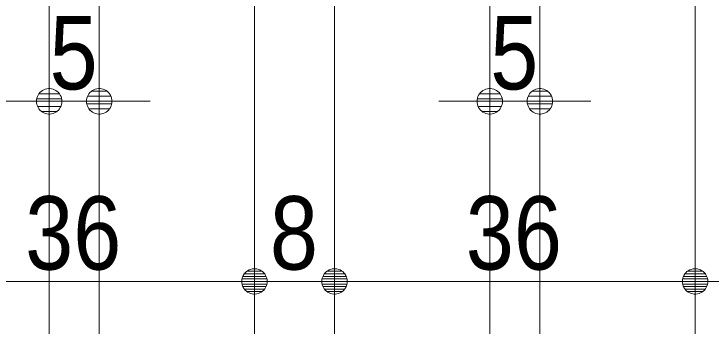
# Model space of a CAD drawing. Units: millimetres, scale not verified. Extents: x -6062 to 6062, y -3045 to 3045.
# Drawn here: x 1020.6 to 1368.7, y 448 to 603.9 of the extents above; entities that cross this region are included whole.
import ezdxf
from ezdxf.enums import TextEntityAlignment as Align

# ---------------------------------------------------------------- set-up
doc = ezdxf.new("R2010")
doc.units = ezdxf.units.MM
doc.header["$LTSCALE"] = 20
for name, color, linetype, lineweight in [('0-0_2寸法-1', 7, 'Continuous', 9), ('0-1_0', 7, 'Continuous', 9), ('0-3_3一般', 7, 'Continuous', 9)]:
    doc.layers.add(name, color=color, linetype=linetype, lineweight=lineweight)
doc.styles.add('ＭＳ Ｐゴシック', font='')
doc.styles.get('ＭＳ Ｐゴシック').set_extended_font_data('MS PGothic')

# ---------------------------------------------------------------- blocks, each defined once
blk = doc.blocks.new('グループ-9')
at = {"layer": '0-3_3一般'}
for p, q in [((60913.7, 13704.9), (60913.7, -35100)), ((61413.7, -35100), (61413.7, 13704.9))]:
    blk.add_line(p, q, dxfattribs=at)
blk.add_lwpolyline([(62963.7, 16304.9), (62963.7, -37700), (59363.7, -37700), (59363.7, 16304.9)], close=True, dxfattribs=at)
blk = doc.blocks.new('グループ-11')
at = {"layer": '0-3_3一般'}
blk.add_line((58563.7, 16304.9), (58563.7, -37700), dxfattribs=at)
blk.add_lwpolyline([(57013.7, -35100), (57013.7, 13704.9), (56513.7, 13704.9), (56513.7, -35100)], close=True, dxfattribs=at)
blk = doc.blocks.new('グループ-103')
at = {"layer": '0-3_3一般'}
for name in ['グループ-11', 'グループ-9']:
    blk.add_blockref(name, (0, 0), dxfattribs=at)
blk = doc.blocks.new('グループ-104')
at = {"layer": '0-3_3一般'}
blk.add_blockref('グループ-103', (0, 0), dxfattribs=at)
blk = doc.blocks.new('_Dot')
at = {"layer": '0-1_0'}
for p, q in [((7.99, 6), (-7.99, 6)), ((-10, 0), (-20, 0)), ((9.78, 2), (-9.78, 2)), ((9.16, -3.98), (-9.16, -3.98)), ((6, -7.98), (-6, -7.98))]:
    blk.add_line(p, q, dxfattribs=at)
for points in [[(10, 0), (9.92, 1.25), (9.69, 2.49), (9.3, 3.68), (8.76, 4.82), (8.09, 5.88), (7.29, 6.85), (6.37, 7.71), (5.36, 8.44), (4.26, 9.05), (3.09, 9.51), (1.87, 9.82), (0.63, 9.98), (-0.63, 9.98), (-1.87, 9.82), (-3.09, 9.51), (-4.26, 9.05), (-5.36, 8.44), (-6.37, 7.71), (-7.29, 6.85), (-8.09, 5.88), (-8.76, 4.82), (-9.3, 3.68), (-9.69, 2.49), (-9.92, 1.25), (-10, 0), (0, 0)], [(-10, 0), (-9.92, -1.25), (-9.69, -2.49), (-9.3, -3.68), (-8.76, -4.82), (-8.09, -5.88), (-7.29, -6.85), (-6.37, -7.71), (-5.36, -8.44), (-4.26, -9.05), (-3.09, -9.51), (-1.87, -9.82), (-0.63, -9.98), (0.63, -9.98), (1.87, -9.82), (3.09, -9.51), (4.26, -9.05), (5.36, -8.44), (6.37, -7.71), (7.29, -6.85), (8.09, -5.88), (8.76, -4.82), (9.3, -3.68), (9.69, -2.49), (9.92, -1.25), (10, 0), (0, 0)]]:
    blk.add_lwpolyline(points, close=True, dxfattribs=at)

msp = doc.modelspace()

# ---------------------------------------------------------------- linework, layer by layer
at = {"layer": '0-0_2寸法-1'}
for p, q in [((1038.18, 580.25), (1038.38, 580.25)), ((1063.18, 580.25), (1063.38, 580.25)), ((1258.18, 580.25), (1258.38, 580.25)), ((1283.18, 580.25), (1283.38, 580.25)), ((1025.47, 560.25), (1012.76, 560.25)), ((1063.18, 560.25), (1038.18, 560.25)), ((1075.9, 560.25), (1088.61, 560.25)), ((1245.47, 560.25), (1232.76, 560.25)), ((1283.18, 560.25), (1258.18, 560.25)), ((1295.9, 560.25), (1308.61, 560.25)), ((1140.68, 490.25), (1140.88, 490.25)), ((1140.68, 490.25), (1140.88, 490.25)), ((1180.68, 490.25), (1180.88, 490.25)), ((1180.68, 490.25), (1180.88, 490.25)), ((1360.68, 490.25), (1360.88, 490.25)), ((1360.68, 490.25), (1360.88, 490.25)), ((1127.97, 470.25), (973.4, 470.25)), ((1153.4, 470.25), (1167.97, 470.25)), ((1347.97, 470.25), (1193.4, 470.25))]:
    msp.add_line(p, q, dxfattribs=at)

# ---------------------------------------------------------------- block references
at = {"layer": '0-0_2寸法-1', "xscale": 0.6356201, "yscale": 0.6356201}
for p in [(1038.18, 560.25), (1258.18, 560.25), (1140.68, 470.25), (1180.68, 470.25), (1360.68, 470.25)]:
    msp.add_blockref('_Dot', p, dxfattribs=at)
at = {"layer": '0-0_2寸法-1', "xscale": 0.6356201, "yscale": 0.6356201, "rotation": 180}
for p in [(1063.18, 560.25), (1283.18, 560.25), (1140.68, 470.25), (1180.68, 470.25), (1360.68, 470.25)]:
    msp.add_blockref('_Dot', p, dxfattribs=at)
at = {"layer": '0-3_3一般', "xscale": 0.05, "yscale": 0.05}
msp.add_blockref('グループ-104', (-1787.5, 0), dxfattribs=at)

# ---------------------------------------------------------------- texts
at = {"layer": '0-0_2寸法-1', "style": 'ＭＳ Ｐゴシック', "width": 0.9}
for s, p in [('5', (1038.39, 555.19)), ('5', (1258.39, 555.19)), ('36', (1026.19, 465.19)), ('8', (1148.39, 465.19)), ('36', (1246.19, 465.19))]:
    msp.add_text(s, height=36.66, dxfattribs=at).set_placement(p, align=Align.BOTTOM_LEFT)

doc.saveas('drawing.dxf')
